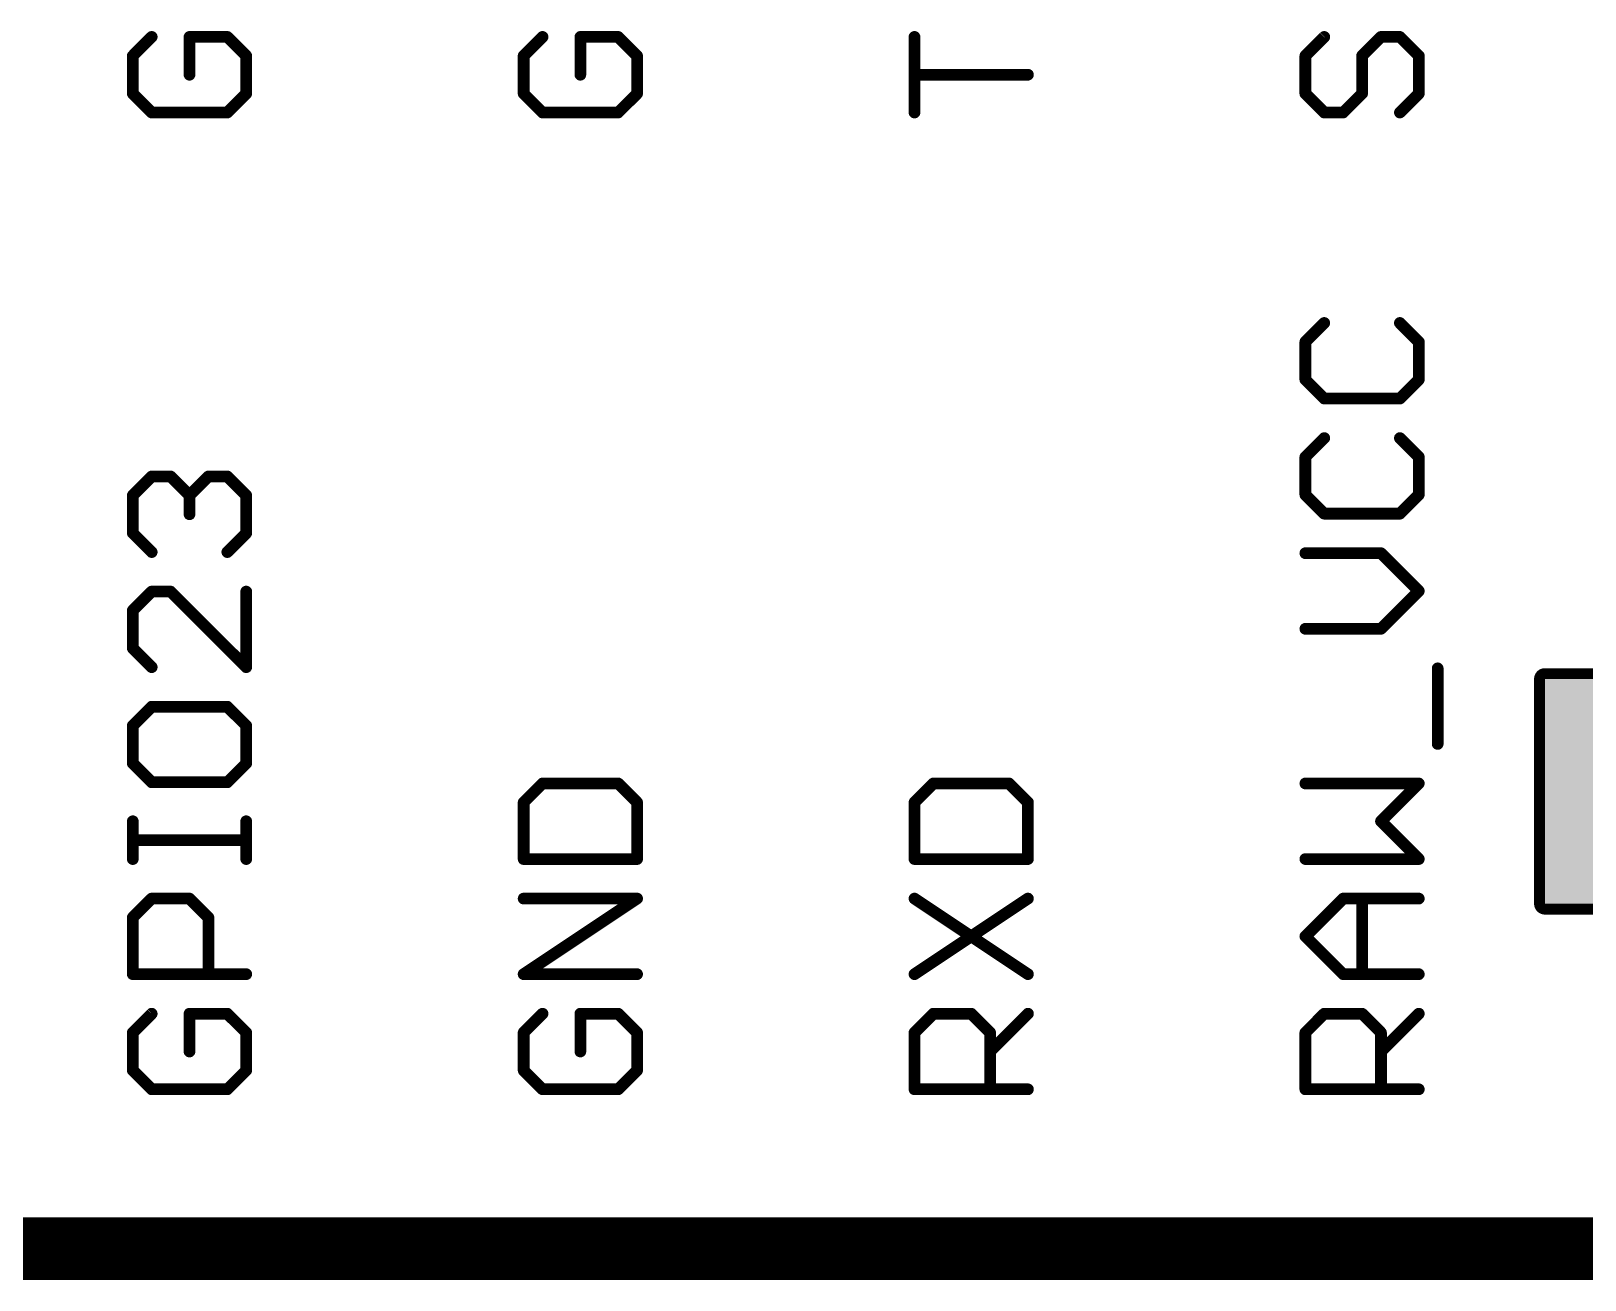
# Model space of a CAD drawing. Extents: x -15 to 107, y -79 to 1.
# Drawn here: x 25.74 to 35.84, y -75.88 to -67.76 of the extents above; entities that cross this region are included whole.
import ezdxf

# ---------------------------------------------------------------- set-up
doc = ezdxf.new("R2010")
doc.units = 0
for name, color, linetype in [('20', 7, 'CONTINUOUS'), ('21', 253, 'CONTINUOUS'), ('29', 82, 'CONTINUOUS')]:
    doc.layers.add(name, color=color, linetype=linetype)

# ---------------------------------------------------------------- blocks, each defined once
blk = doc.blocks.new('RECT224256X256256R10')
at = {"const_width": 0.0701}
blk.add_lwpolyline([(0.6658, -0.7307), (0.6658, 0.7307, 0.4142), (0.6307, 0.7658), (-0.6307, 0.7658, 0.4142), (-0.6658, 0.7307), (-0.6658, -0.7307, 0.4142), (-0.6307, -0.7658), (0.6307, -0.7658, 0.4142)], format="xyb", close=True, dxfattribs=at)
blk.add_solid([(-0.6482, -0.7482), (0.6482, -0.7482), (-0.6482, 0.7482), (0.6482, 0.7482)])

msp = doc.modelspace()

# ---------------------------------------------------------------- linework, layer by layer
at = {"layer": '20', "const_width": 0.4064}
msp.add_lwpolyline([(-10.76, -75.674), (91.186, -75.674)], dxfattribs=at)
at = {"layer": '21', "const_width": 0.0762}
for points in [[(26.5255, -67.7964), (26.4027, -67.9193)], [(27.017, -67.7964), (26.7713, -67.7964)], [(26.7713, -67.7964), (26.7713, -68.0422)], [(27.1399, -67.9193), (27.017, -67.7964)], [(29.0655, -67.7964), (28.9427, -67.9193)], [(29.557, -67.7964), (29.3113, -67.7964)], [(29.3113, -67.7964), (29.3113, -68.0422)], [(29.6799, -67.9193), (29.557, -67.7964)], [(31.4827, -68.2879), (31.4827, -67.7964)], [(34.1455, -67.7964), (34.0227, -67.9193)], [(34.3913, -67.9193), (34.5142, -67.7964)], [(34.5142, -67.7964), (34.637, -67.7964)], [(34.637, -67.7964), (34.7599, -67.9193)], [(26.4027, -67.9193), (26.4027, -68.165)], [(27.1399, -68.165), (27.1399, -67.9193)], [(28.9427, -67.9193), (28.9427, -68.165)], [(29.6799, -68.165), (29.6799, -67.9193)], [(34.0227, -67.9193), (34.0227, -68.165)], [(34.3913, -68.165), (34.3913, -67.9193)], [(34.7599, -67.9193), (34.7599, -68.165)], [(32.2199, -68.0422), (31.4827, -68.0422)], [(26.4027, -68.165), (26.5255, -68.2879)], [(27.017, -68.2879), (27.1399, -68.165)], [(28.9427, -68.165), (29.0655, -68.2879)], [(29.557, -68.2879), (29.6799, -68.165)], [(34.0227, -68.165), (34.1455, -68.2879)], [(34.2684, -68.2879), (34.3913, -68.165)], [(34.7599, -68.165), (34.637, -68.2879)], [(26.5255, -68.2879), (27.017, -68.2879)], [(29.0655, -68.2879), (29.557, -68.2879)], [(34.1455, -68.2879), (34.2684, -68.2879)], [(34.1455, -69.6559), (34.0227, -69.7788)], [(34.7599, -69.7788), (34.637, -69.6559)], [(34.0227, -69.7788), (34.0227, -70.0245)], [(34.7599, -70.0245), (34.7599, -69.7788)], [(34.0227, -70.0245), (34.1455, -70.1474)], [(34.637, -70.1474), (34.7599, -70.0245)], [(34.1455, -70.1474), (34.637, -70.1474)], [(34.1455, -70.4043), (34.0227, -70.5272)], [(34.7599, -70.5272), (34.637, -70.4043)], [(34.0227, -70.5272), (34.0227, -70.773)], [(34.7599, -70.773), (34.7599, -70.5272)], [(26.4027, -70.7767), (26.5255, -70.6538)], [(26.5255, -70.6538), (26.6484, -70.6538)], [(26.6484, -70.6538), (26.7713, -70.7767)], [(26.7713, -70.7767), (26.8942, -70.6538)], [(26.8942, -70.6538), (27.017, -70.6538)], [(27.017, -70.6538), (27.1399, -70.7767)], [(26.4027, -71.0224), (26.4027, -70.7767)], [(26.7713, -70.7767), (26.7713, -70.8996)], [(27.1399, -70.7767), (27.1399, -71.0224)], [(34.0227, -70.773), (34.1455, -70.8958)], [(34.637, -70.8958), (34.7599, -70.773)], [(34.1455, -70.8958), (34.637, -70.8958)], [(26.5255, -71.1453), (26.4027, -71.0224)], [(27.1399, -71.0224), (27.017, -71.1453)], [(34.5142, -71.1528), (34.0227, -71.1528)], [(34.7599, -71.3985), (34.5142, -71.1528)], [(26.5255, -71.4022), (26.4027, -71.5251)], [(26.6484, -71.4022), (26.5255, -71.4022)], [(27.1399, -71.8937), (26.6484, -71.4022)], [(27.1399, -71.4022), (27.1399, -71.8937)], [(34.5142, -71.6442), (34.7599, -71.3985)], [(26.4027, -71.5251), (26.4027, -71.7708)], [(34.0227, -71.6442), (34.5142, -71.6442)], [(26.4027, -71.7708), (26.5255, -71.8937)], [(34.8828, -72.3927), (34.8828, -71.9012)], [(26.5255, -72.1506), (26.4027, -72.2735)], [(27.017, -72.1506), (26.5255, -72.1506)], [(27.1399, -72.2735), (27.017, -72.1506)], [(26.4027, -72.2735), (26.4027, -72.5193)], [(27.1399, -72.5193), (27.1399, -72.2735)], [(26.4027, -72.5193), (26.5255, -72.6421)], [(27.017, -72.6421), (27.1399, -72.5193)], [(26.5255, -72.6421), (27.017, -72.6421)], [(29.0655, -72.6496), (28.9427, -72.7725)], [(29.557, -72.6496), (29.0655, -72.6496)], [(29.6799, -72.7725), (29.557, -72.6496)], [(31.6055, -72.6496), (31.4827, -72.7725)], [(32.097, -72.6496), (31.6055, -72.6496)], [(32.2199, -72.7725), (32.097, -72.6496)], [(34.7599, -72.6496), (34.0227, -72.6496)], [(34.5142, -72.8953), (34.7599, -72.6496)], [(28.9427, -72.7725), (28.9427, -73.1411)], [(29.6799, -73.1411), (29.6799, -72.7725)], [(31.4827, -72.7725), (31.4827, -73.1411)], [(32.2199, -73.1411), (32.2199, -72.7725)], [(26.4027, -73.1411), (26.4027, -72.8953)], [(27.1399, -73.1411), (27.1399, -72.8953)], [(34.7599, -73.1411), (34.5142, -72.8953)], [(27.1399, -73.0182), (26.4027, -73.0182)], [(28.9427, -73.1411), (29.6799, -73.1411)], [(31.4827, -73.1411), (32.2199, -73.1411)], [(34.0227, -73.1411), (34.7599, -73.1411)], [(26.4027, -73.5209), (26.5255, -73.398)], [(26.5255, -73.398), (26.7713, -73.398)], [(26.7713, -73.398), (26.8942, -73.5209)], [(28.9427, -73.8895), (29.6799, -73.398)], [(29.6799, -73.398), (28.9427, -73.398)], [(31.4827, -73.8895), (32.2199, -73.398)], [(31.4827, -73.398), (32.2199, -73.8895)], [(34.0227, -73.6437), (34.2684, -73.398)], [(34.2684, -73.398), (34.7599, -73.398)], [(34.3913, -73.8895), (34.3913, -73.398)], [(26.4027, -73.8895), (26.4027, -73.5209)], [(26.8942, -73.5209), (26.8942, -73.8895)], [(34.2684, -73.8895), (34.0227, -73.6437)], [(27.1399, -73.8895), (26.4027, -73.8895)], [(29.6799, -73.8895), (28.9427, -73.8895)], [(34.7599, -73.8895), (34.2684, -73.8895)], [(26.5255, -74.1464), (26.4027, -74.2693)], [(27.017, -74.1464), (26.7713, -74.1464)], [(26.7713, -74.1464), (26.7713, -74.3922)], [(27.1399, -74.2693), (27.017, -74.1464)], [(29.0655, -74.1464), (28.9427, -74.2693)], [(29.557, -74.1464), (29.3113, -74.1464)], [(29.3113, -74.1464), (29.3113, -74.3922)], [(29.6799, -74.2693), (29.557, -74.1464)], [(31.4827, -74.2693), (31.6055, -74.1464)], [(31.6055, -74.1464), (31.8513, -74.1464)], [(31.8513, -74.1464), (31.9742, -74.2693)], [(31.9742, -74.3922), (32.2199, -74.1464)], [(34.0227, -74.2693), (34.1455, -74.1464)], [(34.1455, -74.1464), (34.3913, -74.1464)], [(34.3913, -74.1464), (34.5142, -74.2693)], [(34.5142, -74.3922), (34.7599, -74.1464)], [(26.4027, -74.2693), (26.4027, -74.515)], [(27.1399, -74.515), (27.1399, -74.2693)], [(28.9427, -74.2693), (28.9427, -74.515)], [(29.6799, -74.515), (29.6799, -74.2693)], [(31.4827, -74.6379), (31.4827, -74.2693)], [(31.9742, -74.2693), (31.9742, -74.6379)], [(34.0227, -74.6379), (34.0227, -74.2693)], [(34.5142, -74.2693), (34.5142, -74.6379)], [(26.4027, -74.515), (26.5255, -74.6379)], [(27.017, -74.6379), (27.1399, -74.515)], [(28.9427, -74.515), (29.0655, -74.6379)], [(29.557, -74.6379), (29.6799, -74.515)], [(26.5255, -74.6379), (27.017, -74.6379)], [(29.0655, -74.6379), (29.557, -74.6379)], [(32.2199, -74.6379), (31.4827, -74.6379)], [(34.7599, -74.6379), (34.0227, -74.6379)]]:
    msp.add_lwpolyline(points, dxfattribs=at)
at = {"layer": '21', "const_width": 0.0381}
for points in [[(26.539, -67.8099, 1), (26.5121, -67.7829)], [(26.7903, -67.7964, 1), (26.7522, -67.7964)], [(26.7713, -67.7774, 1), (26.7713, -67.8155)], [(27.0305, -67.7829, 1), (27.0036, -67.8099)], [(27.017, -67.8155, 1), (27.017, -67.7774)], [(29.079, -67.8099, 1), (29.0521, -67.7829)], [(29.3303, -67.7964, 1), (29.2922, -67.7964)], [(29.3113, -67.7774, 1), (29.3113, -67.8155)], [(29.5705, -67.7829, 1), (29.5436, -67.8099)], [(29.557, -67.8155, 1), (29.557, -67.7774)], [(31.5017, -67.7964, 1), (31.4636, -67.7964)], [(34.159, -67.8099, 1), (34.1321, -67.7829)], [(34.5142, -67.7774, 1), (34.5142, -67.8155)], [(34.5276, -67.8099, 1), (34.5007, -67.7829)], [(34.6505, -67.7829, 1), (34.6236, -67.8099)], [(34.637, -67.8155, 1), (34.637, -67.7774)], [(26.3892, -67.9058, 1), (26.4161, -67.9328)], [(26.4217, -67.9193, 1), (26.3836, -67.9193)], [(27.159, -67.9193, 1), (27.1209, -67.9193)], [(27.1264, -67.9328, 1), (27.1534, -67.9058)], [(28.9292, -67.9058, 1), (28.9561, -67.9328)], [(28.9617, -67.9193, 1), (28.9236, -67.9193)], [(29.6989, -67.9193, 1), (29.6608, -67.9193)], [(29.6664, -67.9328, 1), (29.6934, -67.9058)], [(34.0417, -67.9193, 1), (34.0036, -67.9193)], [(34.0092, -67.9058, 1), (34.0361, -67.9328)], [(34.4103, -67.9193, 1), (34.3722, -67.9193)], [(34.3778, -67.9058, 1), (34.4048, -67.9328)], [(34.779, -67.9193, 1), (34.7409, -67.9193)], [(34.7464, -67.9328, 1), (34.7734, -67.9058)], [(26.7522, -68.0422, 1), (26.7903, -68.0422)], [(29.2922, -68.0422, 1), (29.3303, -68.0422)], [(31.4827, -68.0231, 1), (31.4827, -68.0612)], [(32.2199, -68.0612, 1), (32.2199, -68.0231)], [(26.4161, -68.1516, 1), (26.3892, -68.1785)], [(26.3836, -68.165, 1), (26.4217, -68.165)], [(27.1209, -68.165, 1), (27.159, -68.165)], [(27.1534, -68.1785, 1), (27.1264, -68.1516)], [(28.9561, -68.1516, 1), (28.9292, -68.1785)], [(28.9236, -68.165, 1), (28.9617, -68.165)], [(29.6608, -68.165, 1), (29.6989, -68.165)], [(29.6934, -68.1785, 1), (29.6664, -68.1516)], [(34.0036, -68.165, 1), (34.0417, -68.165)], [(34.0361, -68.1516, 1), (34.0092, -68.1785)], [(34.3722, -68.165, 1), (34.4103, -68.165)], [(34.4048, -68.1785, 1), (34.3778, -68.1516)], [(34.7409, -68.165, 1), (34.779, -68.165)], [(34.7734, -68.1785, 1), (34.7464, -68.1516)], [(26.5255, -68.2689, 1), (26.5255, -68.307)], [(26.5121, -68.3014, 1), (26.539, -68.2744)], [(27.0036, -68.2744, 1), (27.0305, -68.3014)], [(27.017, -68.307, 1), (27.017, -68.2689)], [(29.0655, -68.2689, 1), (29.0655, -68.307)], [(29.0521, -68.3014, 1), (29.079, -68.2744)], [(29.5436, -68.2744, 1), (29.5705, -68.3014)], [(29.557, -68.307, 1), (29.557, -68.2689)], [(34.1455, -68.2689, 1), (34.1455, -68.307)], [(34.1321, -68.3014, 1), (34.159, -68.2744)], [(34.2549, -68.2744, 1), (34.2819, -68.3014)], [(34.2684, -68.307, 1), (34.2684, -68.2689)], [(34.6236, -68.2744, 1), (34.6505, -68.3014)], [(31.4636, -68.2879, 1), (31.5017, -68.2879)], [(34.159, -69.6694, 1), (34.1321, -69.6425)], [(34.6505, -69.6425, 1), (34.6236, -69.6694)], [(34.0417, -69.7788, 1), (34.0036, -69.7788)], [(34.0092, -69.7653, 1), (34.0361, -69.7923)], [(34.779, -69.7788, 1), (34.7409, -69.7788)], [(34.7464, -69.7923, 1), (34.7734, -69.7653)], [(34.0036, -70.0245, 1), (34.0417, -70.0245)], [(34.0361, -70.0111, 1), (34.0092, -70.038)], [(34.7409, -70.0245, 1), (34.779, -70.0245)], [(34.7734, -70.038, 1), (34.7464, -70.0111)], [(34.1455, -70.1284, 1), (34.1455, -70.1665)], [(34.1321, -70.1609, 1), (34.159, -70.1339)], [(34.6236, -70.1339, 1), (34.6505, -70.1609)], [(34.637, -70.1665, 1), (34.637, -70.1284)], [(34.159, -70.4178, 1), (34.1321, -70.3909)], [(34.6505, -70.3909, 1), (34.6236, -70.4178)], [(34.0417, -70.5272, 1), (34.0036, -70.5272)], [(34.0092, -70.5137, 1), (34.0361, -70.5407)], [(34.779, -70.5272, 1), (34.7409, -70.5272)], [(34.7464, -70.5407, 1), (34.7734, -70.5137)], [(26.5255, -70.6348, 1), (26.5255, -70.6729)], [(26.539, -70.6673, 1), (26.5121, -70.6403)], [(26.6619, -70.6403, 1), (26.6349, -70.6673)], [(26.6484, -70.6729, 1), (26.6484, -70.6348)], [(26.8942, -70.6348, 1), (26.8942, -70.6729)], [(26.9076, -70.6673, 1), (26.8807, -70.6403)], [(27.0305, -70.6403, 1), (27.0036, -70.6673)], [(27.017, -70.6729, 1), (27.017, -70.6348)], [(26.3892, -70.7632, 1), (26.4161, -70.7902)], [(26.4217, -70.7767, 1), (26.3836, -70.7767)], [(26.7903, -70.7767, 1), (26.7522, -70.7767)], [(26.7578, -70.7632, 1), (26.7848, -70.7902)], [(26.7578, -70.7902, 1), (26.7848, -70.7632)], [(27.159, -70.7767, 1), (27.1209, -70.7767)], [(27.1264, -70.7902, 1), (27.1534, -70.7632)], [(34.0036, -70.773, 1), (34.0417, -70.773)], [(34.0361, -70.7595, 1), (34.0092, -70.7864)], [(34.7409, -70.773, 1), (34.779, -70.773)], [(34.7734, -70.7864, 1), (34.7464, -70.7595)], [(26.7522, -70.8996, 1), (26.7903, -70.8996)], [(34.1455, -70.8768, 1), (34.1455, -70.9149)], [(34.1321, -70.9093, 1), (34.159, -70.8824)], [(34.6236, -70.8824, 1), (34.6505, -70.9093)], [(34.637, -70.9149, 1), (34.637, -70.8768)], [(26.4161, -71.009, 1), (26.3892, -71.0359)], [(27.1534, -71.0359, 1), (27.1264, -71.009)], [(26.3836, -71.0224, 1), (26.4217, -71.0224)], [(27.1209, -71.0224, 1), (27.159, -71.0224)], [(26.5121, -71.1588, 1), (26.539, -71.1318)], [(27.0036, -71.1318, 1), (27.0305, -71.1588)], [(34.0227, -71.1337, 1), (34.0227, -71.1718)], [(34.5276, -71.1393, 1), (34.5007, -71.1662)], [(34.5142, -71.1718, 1), (34.5142, -71.1337)], [(26.5255, -71.3832, 1), (26.5255, -71.4213)], [(26.539, -71.4157, 1), (26.5121, -71.3888)], [(26.6619, -71.3888, 1), (26.6349, -71.4157)], [(26.6484, -71.4213, 1), (26.6484, -71.3832)], [(27.159, -71.4022, 1), (27.1209, -71.4022)], [(34.7464, -71.412, 1), (34.7734, -71.385)], [(34.7734, -71.412, 1), (34.7464, -71.385)], [(26.4217, -71.5251, 1), (26.3836, -71.5251)], [(26.3892, -71.5116, 1), (26.4161, -71.5386)], [(34.0227, -71.6252, 1), (34.0227, -71.6633)], [(34.5007, -71.6308, 1), (34.5276, -71.6577)], [(34.5142, -71.6633, 1), (34.5142, -71.6252)], [(26.4161, -71.7574, 1), (26.3892, -71.7843)], [(26.3836, -71.7708, 1), (26.4217, -71.7708)], [(26.5121, -71.9072, 1), (26.539, -71.8802)], [(27.1209, -71.8937, 1), (27.159, -71.8937)], [(27.1264, -71.9072, 1), (27.1534, -71.8802)], [(34.9018, -71.9012, 1), (34.8637, -71.9012)], [(26.5255, -72.1316, 1), (26.5255, -72.1697)], [(26.539, -72.1641, 1), (26.5121, -72.1372)], [(27.0305, -72.1372, 1), (27.0036, -72.1641)], [(27.017, -72.1697, 1), (27.017, -72.1316)], [(26.3892, -72.26, 1), (26.4161, -72.287)], [(26.4217, -72.2735, 1), (26.3836, -72.2735)], [(27.159, -72.2735, 1), (27.1209, -72.2735)], [(27.1264, -72.287, 1), (27.1534, -72.26)], [(34.8637, -72.3927, 1), (34.9018, -72.3927)], [(26.4161, -72.5058, 1), (26.3892, -72.5327)], [(26.3836, -72.5193, 1), (26.4217, -72.5193)], [(27.1209, -72.5193, 1), (27.159, -72.5193)], [(27.1534, -72.5327, 1), (27.1264, -72.5058)], [(26.5255, -72.6231, 1), (26.5255, -72.6612)], [(26.5121, -72.6556, 1), (26.539, -72.6287)], [(27.0036, -72.6287, 1), (27.0305, -72.6556)], [(27.017, -72.6612, 1), (27.017, -72.6231)], [(29.0655, -72.6305, 1), (29.0655, -72.6686)], [(29.079, -72.6631, 1), (29.0521, -72.6361)], [(29.5705, -72.6361, 1), (29.5436, -72.6631)], [(29.557, -72.6686, 1), (29.557, -72.6305)], [(31.6055, -72.6305, 1), (31.6055, -72.6686)], [(31.619, -72.6631, 1), (31.5921, -72.6361)], [(32.1105, -72.6361, 1), (32.0836, -72.6631)], [(32.097, -72.6686, 1), (32.097, -72.6305)], [(34.0227, -72.6305, 1), (34.0227, -72.6686)], [(34.7734, -72.6631, 1), (34.7464, -72.6361)], [(34.7599, -72.6686, 1), (34.7599, -72.6305)], [(28.9617, -72.7725, 1), (28.9236, -72.7725)], [(28.9292, -72.759, 1), (28.9561, -72.7859)], [(29.6989, -72.7725, 1), (29.6608, -72.7725)], [(29.6664, -72.7859, 1), (29.6934, -72.759)], [(31.5017, -72.7725, 1), (31.4636, -72.7725)], [(31.4692, -72.759, 1), (31.4961, -72.7859)], [(32.239, -72.7725, 1), (32.2009, -72.7725)], [(32.2064, -72.7859, 1), (32.2334, -72.759)], [(26.4217, -72.8953, 1), (26.3836, -72.8953)], [(27.159, -72.8953, 1), (27.1209, -72.8953)], [(34.5276, -72.8819, 1), (34.5007, -72.9088)], [(34.5007, -72.8819, 1), (34.5276, -72.9088)], [(26.4027, -72.9992, 1), (26.4027, -73.0373)], [(27.1399, -73.0373, 1), (27.1399, -72.9992)], [(28.9427, -73.122, 1), (28.9427, -73.1601)], [(29.6799, -73.1601, 1), (29.6799, -73.122)], [(31.4827, -73.122, 1), (31.4827, -73.1601)], [(32.2199, -73.1601, 1), (32.2199, -73.122)], [(34.0227, -73.122, 1), (34.0227, -73.1601)], [(34.7599, -73.1601, 1), (34.7599, -73.122)], [(26.3836, -73.1411, 1), (26.4217, -73.1411)], [(27.1209, -73.1411, 1), (27.159, -73.1411)], [(28.9236, -73.1411, 1), (28.9617, -73.1411)], [(29.6608, -73.1411, 1), (29.6989, -73.1411)], [(31.4636, -73.1411, 1), (31.5017, -73.1411)], [(32.2009, -73.1411, 1), (32.239, -73.1411)], [(34.7464, -73.1545, 1), (34.7734, -73.1276)], [(26.5255, -73.379, 1), (26.5255, -73.4171)], [(26.539, -73.4115, 1), (26.5121, -73.3845)], [(26.7848, -73.3845, 1), (26.7578, -73.4115)], [(26.7713, -73.4171, 1), (26.7713, -73.379)], [(28.9427, -73.379, 1), (28.9427, -73.4171)], [(29.6905, -73.4139, 1), (29.6693, -73.3821)], [(29.6799, -73.4171, 1), (29.6799, -73.379)], [(31.4932, -73.3821, 1), (31.4721, -73.4139)], [(32.2305, -73.4139, 1), (32.2093, -73.3821)], [(34.2684, -73.379, 1), (34.2684, -73.4171)], [(34.2819, -73.4115, 1), (34.2549, -73.3845)], [(34.4103, -73.398, 1), (34.3722, -73.398)], [(34.7599, -73.4171, 1), (34.7599, -73.379)], [(26.4217, -73.5209, 1), (26.3836, -73.5209)], [(26.3892, -73.5074, 1), (26.4161, -73.5343)], [(26.9132, -73.5209, 1), (26.8751, -73.5209)], [(26.8807, -73.5343, 1), (26.9076, -73.5074)], [(34.0361, -73.6303, 1), (34.0092, -73.6572)], [(34.0092, -73.6303, 1), (34.0361, -73.6572)], [(26.4027, -73.8704, 1), (26.4027, -73.9085)], [(26.3836, -73.8895, 1), (26.4217, -73.8895)], [(26.8751, -73.8895, 1), (26.9132, -73.8895)], [(27.1399, -73.9085, 1), (27.1399, -73.8704)], [(28.9427, -73.8704, 1), (28.9427, -73.9085)], [(28.9321, -73.8736, 1), (28.9532, -73.9053)], [(29.6799, -73.9085, 1), (29.6799, -73.8704)], [(31.4721, -73.8736, 1), (31.4932, -73.9053)], [(32.2093, -73.9053, 1), (32.2305, -73.8736)], [(34.2684, -73.8704, 1), (34.2684, -73.9085)], [(34.2549, -73.903, 1), (34.2819, -73.876)], [(34.3722, -73.8895, 1), (34.4103, -73.8895)], [(34.7599, -73.9085, 1), (34.7599, -73.8704)], [(26.539, -74.1599, 1), (26.5121, -74.1329)], [(26.7903, -74.1464, 1), (26.7522, -74.1464)], [(26.7713, -74.1274, 1), (26.7713, -74.1655)], [(27.0305, -74.1329, 1), (27.0036, -74.1599)], [(27.017, -74.1655, 1), (27.017, -74.1274)], [(29.079, -74.1599, 1), (29.0521, -74.1329)], [(29.3303, -74.1464, 1), (29.2922, -74.1464)], [(29.3113, -74.1274, 1), (29.3113, -74.1655)], [(29.5705, -74.1329, 1), (29.5436, -74.1599)], [(29.557, -74.1655, 1), (29.557, -74.1274)], [(31.6055, -74.1274, 1), (31.6055, -74.1655)], [(31.619, -74.1599, 1), (31.5921, -74.1329)], [(31.8648, -74.1329, 1), (31.8378, -74.1599)], [(31.8513, -74.1655, 1), (31.8513, -74.1274)], [(32.2334, -74.1599, 1), (32.2064, -74.1329)], [(34.1455, -74.1274, 1), (34.1455, -74.1655)], [(34.159, -74.1599, 1), (34.1321, -74.1329)], [(34.4048, -74.1329, 1), (34.3778, -74.1599)], [(34.3913, -74.1655, 1), (34.3913, -74.1274)], [(34.7734, -74.1599, 1), (34.7464, -74.1329)], [(26.3892, -74.2558, 1), (26.4161, -74.2828)], [(26.4217, -74.2693, 1), (26.3836, -74.2693)], [(27.159, -74.2693, 1), (27.1209, -74.2693)], [(27.1264, -74.2828, 1), (27.1534, -74.2558)], [(28.9292, -74.2558, 1), (28.9561, -74.2828)], [(28.9617, -74.2693, 1), (28.9236, -74.2693)], [(29.6989, -74.2693, 1), (29.6608, -74.2693)], [(29.6664, -74.2828, 1), (29.6934, -74.2558)], [(31.5017, -74.2693, 1), (31.4636, -74.2693)], [(31.4692, -74.2558, 1), (31.4961, -74.2828)], [(31.9932, -74.2693, 1), (31.9551, -74.2693)], [(31.9607, -74.2828, 1), (31.9876, -74.2558)], [(34.0417, -74.2693, 1), (34.0036, -74.2693)], [(34.0092, -74.2558, 1), (34.0361, -74.2828)], [(34.5332, -74.2693, 1), (34.4951, -74.2693)], [(34.5007, -74.2828, 1), (34.5276, -74.2558)], [(26.7522, -74.3922, 1), (26.7903, -74.3922)], [(29.2922, -74.3922, 1), (29.3303, -74.3922)], [(31.9607, -74.3787, 1), (31.9876, -74.4056)], [(34.5007, -74.3787, 1), (34.5276, -74.4056)], [(26.4161, -74.5016, 1), (26.3892, -74.5285)], [(26.3836, -74.515, 1), (26.4217, -74.515)], [(27.1209, -74.515, 1), (27.159, -74.515)], [(27.1534, -74.5285, 1), (27.1264, -74.5016)], [(28.9561, -74.5016, 1), (28.9292, -74.5285)], [(28.9236, -74.515, 1), (28.9617, -74.515)], [(29.6608, -74.515, 1), (29.6989, -74.515)], [(29.6934, -74.5285, 1), (29.6664, -74.5016)], [(26.5255, -74.6189, 1), (26.5255, -74.6569)], [(26.5121, -74.6514, 1), (26.539, -74.6244)], [(27.0036, -74.6244, 1), (27.0305, -74.6514)], [(27.017, -74.6569, 1), (27.017, -74.6189)], [(29.0655, -74.6189, 1), (29.0655, -74.6569)], [(29.0521, -74.6514, 1), (29.079, -74.6244)], [(29.5436, -74.6244, 1), (29.5705, -74.6514)], [(29.557, -74.6569, 1), (29.557, -74.6189)], [(31.4636, -74.6379, 1), (31.5017, -74.6379)], [(31.4827, -74.6189, 1), (31.4827, -74.6569)], [(31.9551, -74.6379, 1), (31.9932, -74.6379)], [(32.2199, -74.6569, 1), (32.2199, -74.6189)], [(34.0036, -74.6379, 1), (34.0417, -74.6379)], [(34.0227, -74.6189, 1), (34.0227, -74.6569)], [(34.4951, -74.6379, 1), (34.5332, -74.6379)], [(34.7599, -74.6569, 1), (34.7599, -74.6189)]]:
    msp.add_lwpolyline(points, format="xyb", dxfattribs=at)

# ---------------------------------------------------------------- block references
at = {"layer": '29'}
msp.add_blockref('RECT224256X256256R10', (36.21, -72.701), dxfattribs=at)

doc.saveas('drawing.dxf')
